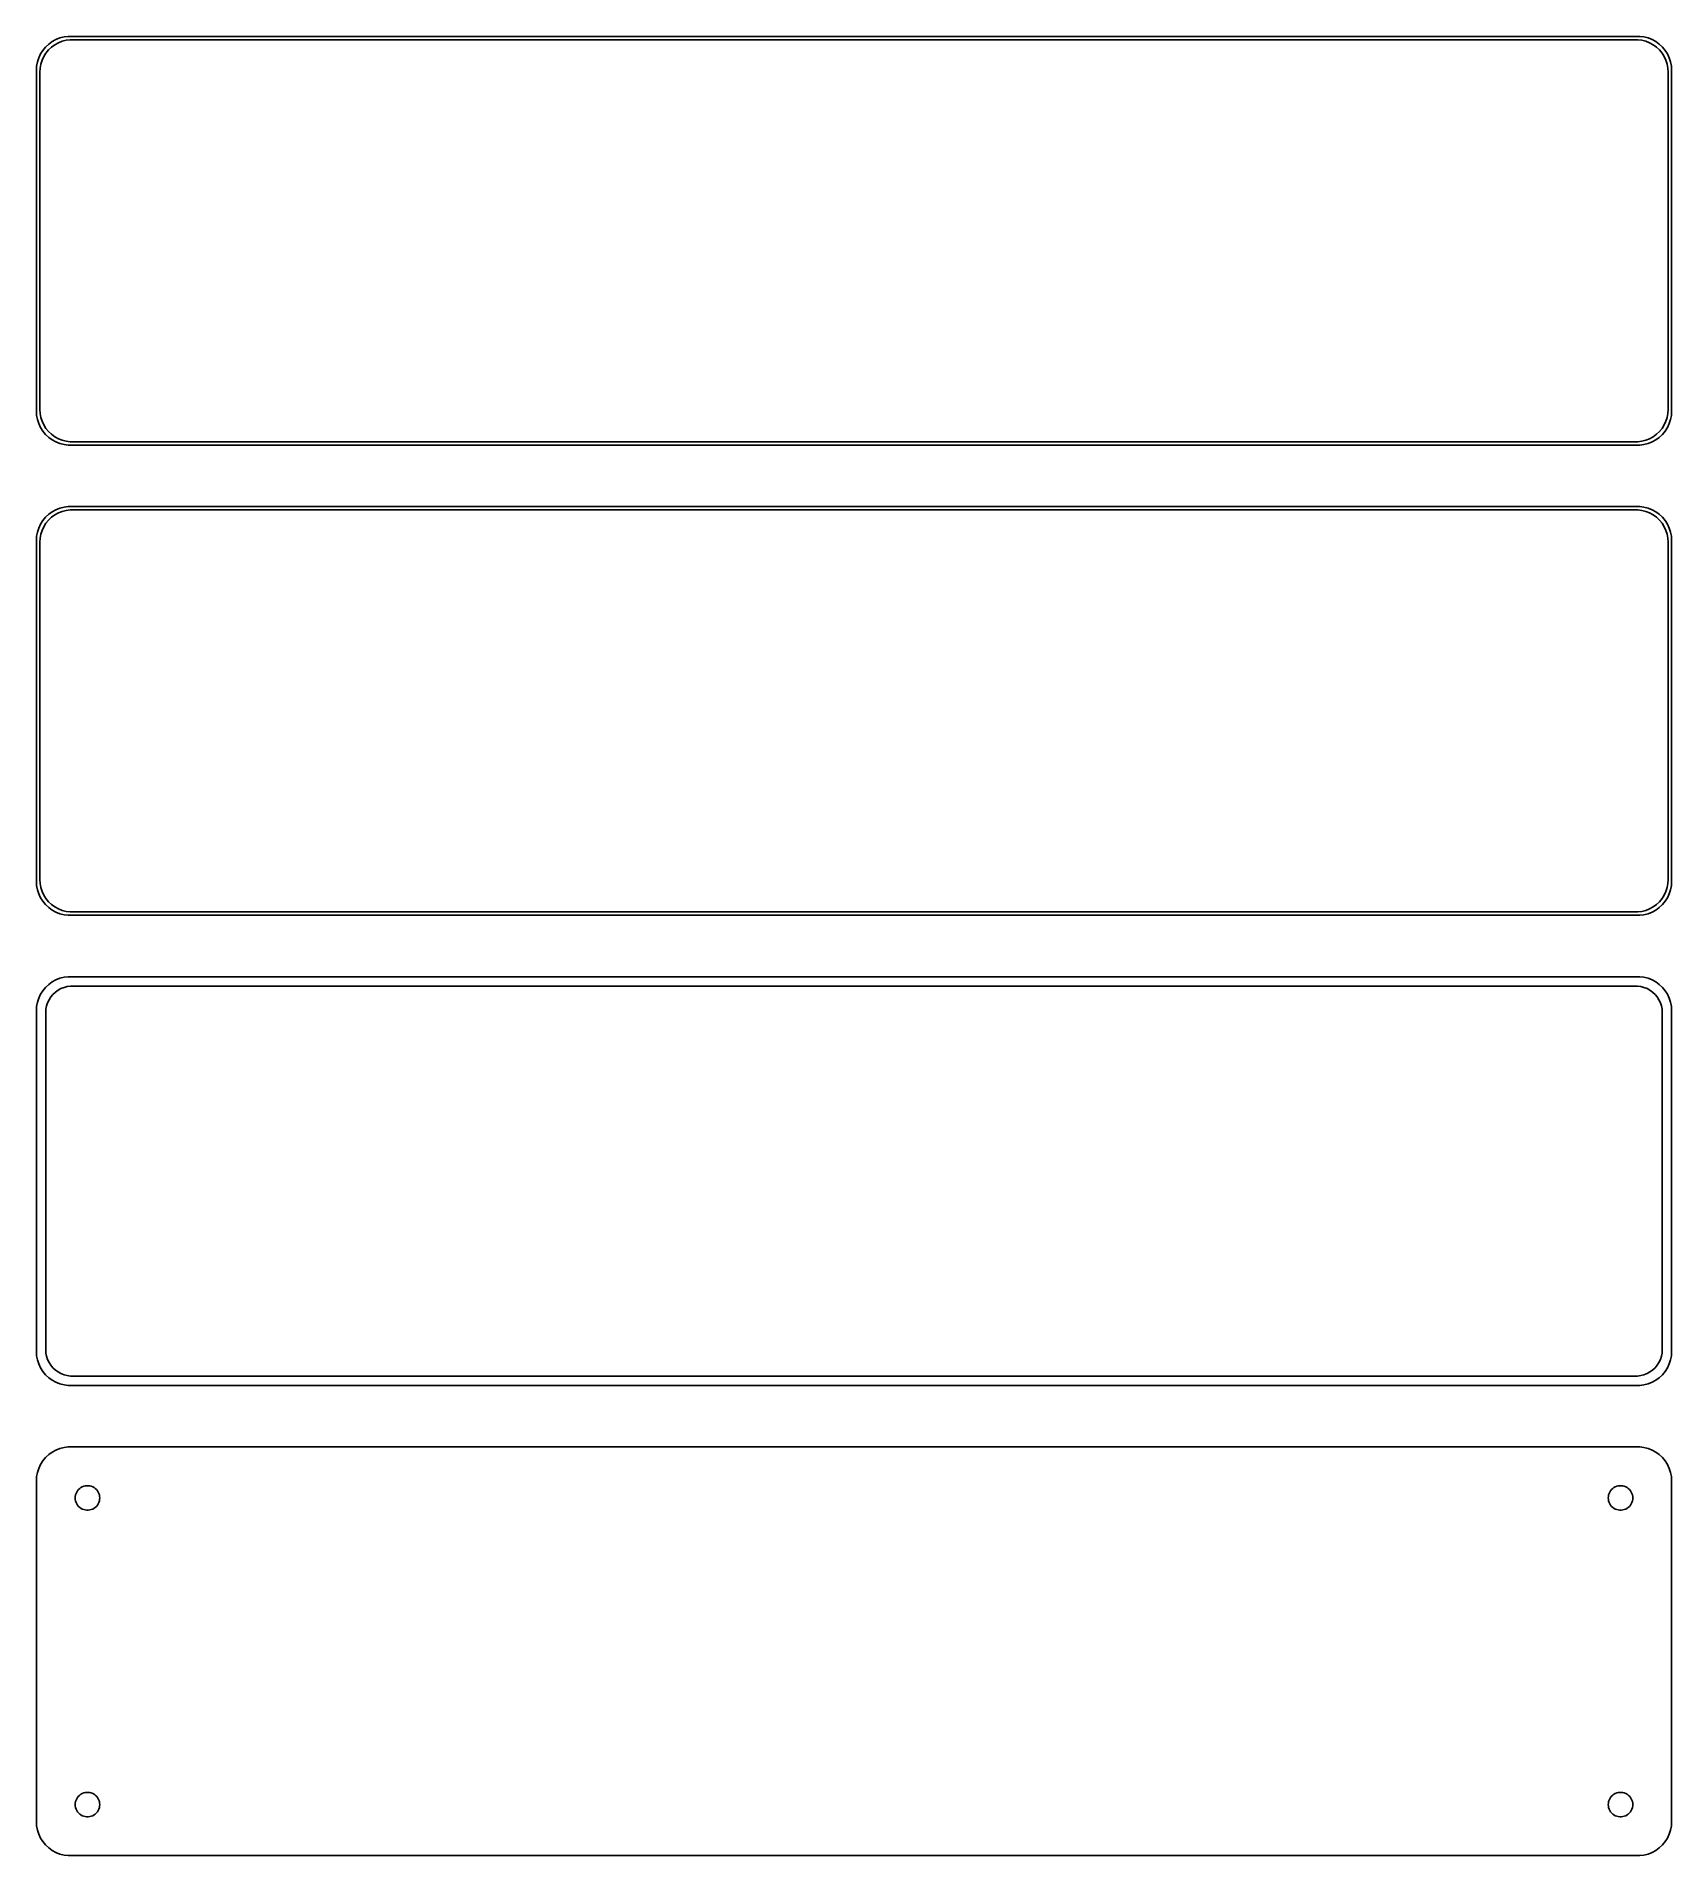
# Model space of a CAD drawing. Header units: metres. Extents: x -120 to 120, y 177 to 444.
import ezdxf

# ---------------------------------------------------------------- set-up
doc = ezdxf.new("R2010")
doc.units = ezdxf.units.M

msp = doc.modelspace()

# ---------------------------------------------------------------- linework, layer by layer
for p, q in [((-117.679, 443.222), (-118.187, 442.853)), ((-117.129, 443.524), (-117.679, 443.222)), ((-116.545, 443.755), (-117.129, 443.524)), ((-116.772, 443.048), (-116.218, 443.268)), ((-115.937, 443.911), (-116.545, 443.755)), ((-116.218, 443.268), (-115.64, 443.416)), ((-115.314, 443.99), (-115.937, 443.911)), ((-115.64, 443.416), (-115.048, 443.491)), ((115.314, 443.99), (-115.314, 443.99)), ((-115.048, 443.491), (115.048, 443.491)), ((115.048, 443.491), (115.64, 443.416)), ((115.937, 443.911), (115.314, 443.99)), ((115.64, 443.416), (116.218, 443.268)), ((116.545, 443.755), (115.937, 443.911)), ((116.218, 443.268), (116.772, 443.048)), ((117.129, 443.524), (116.545, 443.755)), ((117.679, 443.222), (117.129, 443.524)), ((118.187, 442.853), (117.679, 443.222)), ((-119.649, 440.841), (-119.843, 440.243)), ((-119.382, 441.409), (-119.649, 440.841)), ((-119.045, 441.939), (-119.382, 441.409)), ((-119.166, 440.499), (-118.912, 441.038)), ((-118.645, 442.423), (-119.045, 441.939)), ((-118.912, 441.038), (-118.593, 441.542)), ((-118.187, 442.853), (-118.645, 442.423)), ((-118.593, 441.542), (-118.213, 442.002)), ((-118.213, 442.002), (-117.778, 442.41)), ((-117.778, 442.41), (-117.295, 442.761)), ((-117.295, 442.761), (-116.772, 443.048)), ((116.772, 443.048), (117.295, 442.761)), ((117.295, 442.761), (117.778, 442.41)), ((117.778, 442.41), (118.213, 442.002)), ((118.645, 442.423), (118.187, 442.853)), ((118.213, 442.002), (118.593, 441.542)), ((118.593, 441.542), (118.912, 441.038)), ((119.045, 441.939), (118.645, 442.423)), ((118.912, 441.038), (119.166, 440.499)), ((119.382, 441.409), (119.045, 441.939)), ((119.649, 440.841), (119.382, 441.409)), ((119.843, 440.243), (119.649, 440.841)), ((-119.961, 439.627), (-120, 439)), ((-120, 439), (-120, 389)), ((-119.843, 440.243), (-119.961, 439.627)), ((-119.5, 438.75), (-119.463, 439.345)), ((-119.5, 389.25), (-119.5, 438.75)), ((-119.463, 439.345), (-119.351, 439.931)), ((-119.351, 439.931), (-119.166, 440.499)), ((119.166, 440.499), (119.351, 439.931)), ((119.351, 439.931), (119.463, 439.345)), ((119.463, 439.345), (119.5, 438.75)), ((119.5, 438.75), (119.5, 389.25)), ((119.961, 439.627), (119.843, 440.243)), ((120, 439), (119.961, 439.627)), ((120, 389), (120, 439)), ((-120, 389), (-119.961, 388.373)), ((-119.961, 388.373), (-119.843, 387.757)), ((-119.843, 387.757), (-119.649, 387.159)), ((-119.649, 387.159), (-119.382, 386.591)), ((-119.463, 388.655), (-119.5, 389.25)), ((-119.351, 388.069), (-119.463, 388.655)), ((-119.166, 387.501), (-119.351, 388.069)), ((-118.912, 386.962), (-119.166, 387.501)), ((119.166, 387.501), (118.912, 386.962)), ((119.351, 388.069), (119.166, 387.501)), ((119.463, 388.655), (119.351, 388.069)), ((119.382, 386.591), (119.649, 387.159)), ((119.5, 389.25), (119.463, 388.655)), ((119.649, 387.159), (119.843, 387.757)), ((119.843, 387.757), (119.961, 388.373)), ((119.961, 388.373), (120, 389)), ((-119.382, 386.591), (-119.045, 386.061)), ((-119.045, 386.061), (-118.645, 385.577)), ((-118.593, 386.458), (-118.912, 386.962)), ((-118.645, 385.577), (-118.187, 385.147)), ((-118.213, 385.998), (-118.593, 386.458)), ((-117.778, 385.59), (-118.213, 385.998)), ((-118.187, 385.147), (-117.679, 384.778)), ((-117.295, 385.239), (-117.778, 385.59)), ((-117.679, 384.778), (-117.129, 384.476)), ((-116.772, 384.952), (-117.295, 385.239)), ((-117.129, 384.476), (-116.545, 384.245)), ((-116.218, 384.732), (-116.772, 384.952)), ((-115.64, 384.584), (-116.218, 384.732)), ((-115.048, 384.509), (-115.64, 384.584)), ((115.048, 384.509), (-115.048, 384.509)), ((115.64, 384.584), (115.048, 384.509)), ((116.218, 384.732), (115.64, 384.584)), ((116.772, 384.952), (116.218, 384.732)), ((116.545, 384.245), (117.129, 384.476)), ((117.295, 385.239), (116.772, 384.952)), ((117.129, 384.476), (117.679, 384.778)), ((117.778, 385.59), (117.295, 385.239)), ((117.679, 384.778), (118.187, 385.147)), ((118.213, 385.998), (117.778, 385.59)), ((118.187, 385.147), (118.645, 385.577)), ((118.593, 386.458), (118.213, 385.998)), ((118.912, 386.962), (118.593, 386.458)), ((118.645, 385.577), (119.045, 386.061)), ((119.045, 386.061), (119.382, 386.591)), ((-116.545, 384.245), (-115.937, 384.089)), ((-115.937, 384.089), (-115.314, 384.01)), ((-115.314, 384.01), (115.314, 384.01)), ((115.314, 384.01), (115.937, 384.089)), ((115.937, 384.089), (116.545, 384.245)), ((-118.187, 373.853), (-118.645, 373.423)), ((-117.679, 374.222), (-118.187, 373.853)), ((-117.129, 374.524), (-117.679, 374.222)), ((-117.295, 373.761), (-116.772, 374.048)), ((-116.545, 374.755), (-117.129, 374.524)), ((-116.772, 374.048), (-116.218, 374.268)), ((-115.937, 374.911), (-116.545, 374.755)), ((-116.218, 374.268), (-115.64, 374.416)), ((-115.314, 374.99), (-115.937, 374.911)), ((-115.64, 374.416), (-115.048, 374.491)), ((115.314, 374.99), (-115.314, 374.99)), ((-115.048, 374.491), (115.048, 374.491)), ((115.048, 374.491), (115.64, 374.416)), ((115.937, 374.911), (115.314, 374.99)), ((115.64, 374.416), (116.218, 374.268)), ((116.545, 374.755), (115.937, 374.911)), ((116.218, 374.268), (116.772, 374.048)), ((117.129, 374.524), (116.545, 374.755)), ((116.772, 374.048), (117.295, 373.761)), ((117.679, 374.222), (117.129, 374.524)), ((118.187, 373.853), (117.679, 374.222)), ((118.645, 373.423), (118.187, 373.853)), ((-119.843, 371.243), (-119.961, 370.627)), ((-119.649, 371.841), (-119.843, 371.243)), ((-119.382, 372.409), (-119.649, 371.841)), ((-119.045, 372.939), (-119.382, 372.409)), ((-119.351, 370.931), (-119.166, 371.499)), ((-119.166, 371.499), (-118.912, 372.038)), ((-118.645, 373.423), (-119.045, 372.939)), ((-118.912, 372.038), (-118.593, 372.542)), ((-118.593, 372.542), (-118.213, 373.002)), ((-118.213, 373.002), (-117.778, 373.41)), ((-117.778, 373.41), (-117.295, 373.761)), ((117.295, 373.761), (117.778, 373.41)), ((117.778, 373.41), (118.213, 373.002)), ((118.213, 373.002), (118.593, 372.542)), ((118.593, 372.542), (118.912, 372.038)), ((119.045, 372.939), (118.645, 373.423)), ((118.912, 372.038), (119.166, 371.499)), ((119.382, 372.409), (119.045, 372.939)), ((119.166, 371.499), (119.351, 370.931)), ((119.649, 371.841), (119.382, 372.409)), ((119.843, 371.243), (119.649, 371.841)), ((119.961, 370.627), (119.843, 371.243)), ((-119.961, 370.627), (-120, 370)), ((-120, 370), (-120, 320)), ((-119.5, 369.75), (-119.463, 370.345)), ((-119.5, 320.25), (-119.5, 369.75)), ((-119.463, 370.345), (-119.351, 370.931)), ((119.351, 370.931), (119.463, 370.345)), ((119.463, 370.345), (119.5, 369.75)), ((119.5, 369.75), (119.5, 320.25)), ((120, 370), (119.961, 370.627)), ((120, 320), (120, 370)), ((-120, 320), (-119.961, 319.373)), ((-119.961, 319.373), (-119.843, 318.757)), ((-119.843, 318.757), (-119.649, 318.159)), ((-119.649, 318.159), (-119.382, 317.591)), ((-119.463, 319.655), (-119.5, 320.25)), ((-119.351, 319.069), (-119.463, 319.655)), ((-119.166, 318.501), (-119.351, 319.069)), ((-118.912, 317.962), (-119.166, 318.501)), ((-118.593, 317.458), (-118.912, 317.962)), ((118.912, 317.962), (118.593, 317.458)), ((119.166, 318.501), (118.912, 317.962)), ((119.351, 319.069), (119.166, 318.501)), ((119.463, 319.655), (119.351, 319.069)), ((119.382, 317.591), (119.649, 318.159)), ((119.5, 320.25), (119.463, 319.655)), ((119.649, 318.159), (119.843, 318.757)), ((119.843, 318.757), (119.961, 319.373)), ((119.961, 319.373), (120, 320)), ((-119.382, 317.591), (-119.045, 317.061)), ((-119.045, 317.061), (-118.645, 316.577)), ((-118.645, 316.577), (-118.187, 316.147)), ((-118.213, 316.998), (-118.593, 317.458)), ((-117.778, 316.59), (-118.213, 316.998)), ((-118.187, 316.147), (-117.679, 315.778)), ((-117.295, 316.239), (-117.778, 316.59)), ((-117.679, 315.778), (-117.129, 315.476)), ((-116.772, 315.952), (-117.295, 316.239)), ((-117.129, 315.476), (-116.545, 315.245)), ((-116.218, 315.732), (-116.772, 315.952)), ((-116.545, 315.245), (-115.937, 315.089)), ((-115.64, 315.584), (-116.218, 315.732)), ((-115.937, 315.089), (-115.314, 315.01)), ((-115.048, 315.509), (-115.64, 315.584)), ((115.048, 315.509), (-115.048, 315.509)), ((115.64, 315.584), (115.048, 315.509)), ((115.314, 315.01), (115.937, 315.089)), ((116.218, 315.732), (115.64, 315.584)), ((115.937, 315.089), (116.545, 315.245)), ((116.772, 315.952), (116.218, 315.732)), ((116.545, 315.245), (117.129, 315.476)), ((117.295, 316.239), (116.772, 315.952)), ((117.129, 315.476), (117.679, 315.778)), ((117.778, 316.59), (117.295, 316.239)), ((117.679, 315.778), (118.187, 316.147)), ((118.213, 316.998), (117.778, 316.59)), ((118.187, 316.147), (118.645, 316.577)), ((118.593, 317.458), (118.213, 316.998)), ((118.645, 316.577), (119.045, 317.061)), ((119.045, 317.061), (119.382, 317.591)), ((-115.314, 315.01), (115.314, 315.01)), ((-118.645, 304.423), (-119.045, 303.939)), ((-118.187, 304.853), (-118.645, 304.423)), ((-117.679, 305.222), (-118.187, 304.853)), ((-117.129, 305.524), (-117.679, 305.222)), ((-116.545, 305.755), (-117.129, 305.524)), ((-115.937, 305.911), (-116.545, 305.755)), ((-116.398, 304.251), (-115.946, 304.43)), ((-115.946, 304.43), (-115.475, 304.551)), ((-115.314, 305.99), (-115.937, 305.911)), ((-115.475, 304.551), (-114.993, 304.612)), ((115.314, 305.99), (-115.314, 305.99)), ((-114.993, 304.612), (114.993, 304.612)), ((114.993, 304.612), (115.475, 304.551)), ((115.937, 305.911), (115.314, 305.99)), ((115.475, 304.551), (115.946, 304.43)), ((116.545, 305.755), (115.937, 305.911)), ((115.946, 304.43), (116.398, 304.251)), ((117.129, 305.524), (116.545, 305.755)), ((117.679, 305.222), (117.129, 305.524)), ((118.187, 304.853), (117.679, 305.222)), ((118.645, 304.423), (118.187, 304.853)), ((119.045, 303.939), (118.645, 304.423)), ((-119.843, 302.243), (-119.961, 301.627)), ((-119.649, 302.841), (-119.843, 302.243)), ((-119.382, 303.409), (-119.649, 302.841)), ((-119.045, 303.939), (-119.382, 303.409)), ((-118.589, 301.235), (-118.498, 301.712)), ((-118.498, 301.712), (-118.348, 302.174)), ((-118.348, 302.174), (-118.141, 302.614)), ((-118.141, 302.614), (-117.88, 303.024)), ((-117.88, 303.024), (-117.571, 303.399)), ((-117.571, 303.399), (-117.216, 303.731)), ((-117.216, 303.731), (-116.823, 304.017)), ((-116.823, 304.017), (-116.398, 304.251)), ((116.398, 304.251), (116.823, 304.017)), ((116.823, 304.017), (117.216, 303.731)), ((117.216, 303.731), (117.571, 303.399)), ((117.571, 303.399), (117.88, 303.024)), ((117.88, 303.024), (118.141, 302.614)), ((118.141, 302.614), (118.348, 302.174)), ((118.348, 302.174), (118.498, 301.712)), ((118.498, 301.712), (118.589, 301.235)), ((119.382, 303.409), (119.045, 303.939)), ((119.649, 302.841), (119.382, 303.409)), ((119.843, 302.243), (119.649, 302.841)), ((119.961, 301.627), (119.843, 302.243)), ((-119.961, 301.627), (-120, 301)), ((-120, 301), (-120, 251)), ((-118.619, 300.75), (-118.589, 301.235)), ((-118.619, 251.25), (-118.619, 300.75)), ((118.589, 301.235), (118.619, 300.75)), ((118.619, 300.75), (118.619, 251.25)), ((120, 301), (119.961, 301.627)), ((120, 251), (120, 301)), ((-120, 251), (-119.961, 250.373)), ((-118.589, 250.765), (-118.619, 251.25)), ((118.619, 251.25), (118.589, 250.765)), ((119.961, 250.373), (120, 251)), ((-119.961, 250.373), (-119.843, 249.757)), ((-119.843, 249.757), (-119.649, 249.159)), ((-119.649, 249.159), (-119.382, 248.591)), ((-119.382, 248.591), (-119.045, 248.061)), ((-118.498, 250.288), (-118.589, 250.765)), ((-118.348, 249.826), (-118.498, 250.288)), ((-118.141, 249.386), (-118.348, 249.826)), ((-117.88, 248.976), (-118.141, 249.386)), ((-117.571, 248.601), (-117.88, 248.976)), ((-117.216, 248.269), (-117.571, 248.601)), ((117.571, 248.601), (117.216, 248.269)), ((117.88, 248.976), (117.571, 248.601)), ((118.141, 249.386), (117.88, 248.976)), ((118.348, 249.826), (118.141, 249.386)), ((118.498, 250.288), (118.348, 249.826)), ((118.589, 250.765), (118.498, 250.288)), ((119.045, 248.061), (119.382, 248.591)), ((119.382, 248.591), (119.649, 249.159)), ((119.649, 249.159), (119.843, 249.757)), ((119.843, 249.757), (119.961, 250.373)), ((-119.045, 248.061), (-118.645, 247.577)), ((-118.645, 247.577), (-118.187, 247.147)), ((-118.187, 247.147), (-117.679, 246.778)), ((-117.679, 246.778), (-117.129, 246.476)), ((-116.823, 247.983), (-117.216, 248.269)), ((-117.129, 246.476), (-116.545, 246.245)), ((-116.398, 247.749), (-116.823, 247.983)), ((-116.545, 246.245), (-115.937, 246.089)), ((-115.946, 247.57), (-116.398, 247.749)), ((-115.475, 247.449), (-115.946, 247.57)), ((-115.937, 246.089), (-115.314, 246.01)), ((-114.993, 247.388), (-115.475, 247.449)), ((-115.314, 246.01), (115.314, 246.01)), ((114.993, 247.388), (-114.993, 247.388)), ((115.475, 247.449), (114.993, 247.388)), ((115.314, 246.01), (115.937, 246.089)), ((115.946, 247.57), (115.475, 247.449)), ((115.937, 246.089), (116.545, 246.245)), ((116.398, 247.749), (115.946, 247.57)), ((116.823, 247.983), (116.398, 247.749)), ((116.545, 246.245), (117.129, 246.476)), ((117.216, 248.269), (116.823, 247.983)), ((117.129, 246.476), (117.679, 246.778)), ((117.679, 246.778), (118.187, 247.147)), ((118.187, 247.147), (118.645, 247.577)), ((118.645, 247.577), (119.045, 248.061)), ((-118.645, 235.423), (-119.045, 234.939)), ((-118.187, 235.853), (-118.645, 235.423)), ((-117.679, 236.222), (-118.187, 235.853)), ((-117.129, 236.524), (-117.679, 236.222)), ((-116.545, 236.755), (-117.129, 236.524)), ((-115.937, 236.911), (-116.545, 236.755)), ((-115.314, 236.99), (-115.937, 236.911)), ((115.314, 236.99), (-115.314, 236.99)), ((115.937, 236.911), (115.314, 236.99)), ((116.545, 236.755), (115.937, 236.911)), ((117.129, 236.524), (116.545, 236.755)), ((117.679, 236.222), (117.129, 236.524)), ((118.187, 235.853), (117.679, 236.222)), ((118.645, 235.423), (118.187, 235.853)), ((119.045, 234.939), (118.645, 235.423)), ((-119.961, 232.627), (-120, 232)), ((-119.843, 233.243), (-119.961, 232.627)), ((-119.649, 233.841), (-119.843, 233.243)), ((-119.382, 234.409), (-119.649, 233.841)), ((-119.045, 234.939), (-119.382, 234.409)), ((119.382, 234.409), (119.045, 234.939)), ((119.649, 233.841), (119.382, 234.409)), ((119.843, 233.243), (119.649, 233.841)), ((119.961, 232.627), (119.843, 233.243)), ((120, 232), (119.961, 232.627)), ((-120, 232), (-120, 182)), ((-114.3, 229.5), (-114.286, 229.726)), ((-114.286, 229.726), (-114.243, 229.948)), ((-114.243, 229.948), (-114.174, 230.163)), ((-114.174, 230.163), (-114.077, 230.367)), ((-114.077, 230.367), (-113.956, 230.558)), ((-113.956, 230.558), (-113.812, 230.732)), ((-113.812, 230.732), (-113.647, 230.887)), ((-113.647, 230.887), (-113.464, 231.02)), ((-113.464, 231.02), (-113.266, 231.129)), ((-113.266, 231.129), (-113.056, 231.212)), ((-113.056, 231.212), (-112.837, 231.268)), ((-112.837, 231.268), (-112.613, 231.296)), ((-112.613, 231.296), (-112.387, 231.296)), ((-112.387, 231.296), (-112.163, 231.268)), ((-112.163, 231.268), (-111.944, 231.212)), ((-111.944, 231.212), (-111.734, 231.129)), ((-111.734, 231.129), (-111.536, 231.02)), ((-111.536, 231.02), (-111.353, 230.887)), ((-111.353, 230.887), (-111.188, 230.732)), ((-111.188, 230.732), (-111.044, 230.558)), ((-111.044, 230.558), (-110.923, 230.367)), ((-110.923, 230.367), (-110.826, 230.163)), ((-110.826, 230.163), (-110.757, 229.948)), ((-110.757, 229.948), (-110.714, 229.726)), ((-110.714, 229.726), (-110.7, 229.5)), ((110.7, 229.5), (110.714, 229.726)), ((110.714, 229.726), (110.757, 229.948)), ((110.757, 229.948), (110.826, 230.163)), ((110.826, 230.163), (110.923, 230.367)), ((110.923, 230.367), (111.044, 230.558)), ((111.044, 230.558), (111.188, 230.732)), ((111.188, 230.732), (111.353, 230.887)), ((111.353, 230.887), (111.536, 231.02)), ((111.536, 231.02), (111.734, 231.129)), ((111.734, 231.129), (111.944, 231.212)), ((111.944, 231.212), (112.163, 231.268)), ((112.163, 231.268), (112.387, 231.296)), ((112.387, 231.296), (112.613, 231.296)), ((112.613, 231.296), (112.837, 231.268)), ((112.837, 231.268), (113.056, 231.212)), ((113.056, 231.212), (113.266, 231.129)), ((113.266, 231.129), (113.464, 231.02)), ((113.464, 231.02), (113.647, 230.887)), ((113.647, 230.887), (113.812, 230.732)), ((113.812, 230.732), (113.956, 230.558)), ((113.956, 230.558), (114.077, 230.367)), ((114.077, 230.367), (114.174, 230.163)), ((114.174, 230.163), (114.243, 229.948)), ((114.243, 229.948), (114.286, 229.726)), ((114.286, 229.726), (114.3, 229.5)), ((120, 182), (120, 232)), ((-114.286, 229.274), (-114.3, 229.5)), ((-114.243, 229.052), (-114.286, 229.274)), ((-114.174, 228.837), (-114.243, 229.052)), ((-114.077, 228.633), (-114.174, 228.837)), ((-113.956, 228.442), (-114.077, 228.633)), ((-113.812, 228.268), (-113.956, 228.442)), ((-113.647, 228.113), (-113.812, 228.268)), ((-113.464, 227.98), (-113.647, 228.113)), ((-113.266, 227.871), (-113.464, 227.98)), ((-113.056, 227.788), (-113.266, 227.871)), ((-112.837, 227.732), (-113.056, 227.788)), ((-112.613, 227.704), (-112.837, 227.732)), ((-112.387, 227.704), (-112.613, 227.704)), ((-112.163, 227.732), (-112.387, 227.704)), ((-111.944, 227.788), (-112.163, 227.732)), ((-111.734, 227.871), (-111.944, 227.788)), ((-111.536, 227.98), (-111.734, 227.871)), ((-111.353, 228.113), (-111.536, 227.98)), ((-111.188, 228.268), (-111.353, 228.113)), ((-111.044, 228.442), (-111.188, 228.268)), ((-110.923, 228.633), (-111.044, 228.442)), ((-110.826, 228.837), (-110.923, 228.633)), ((-110.757, 229.052), (-110.826, 228.837)), ((-110.714, 229.274), (-110.757, 229.052)), ((-110.7, 229.5), (-110.714, 229.274)), ((110.714, 229.274), (110.7, 229.5)), ((110.757, 229.052), (110.714, 229.274)), ((110.826, 228.837), (110.757, 229.052)), ((110.923, 228.633), (110.826, 228.837)), ((111.044, 228.442), (110.923, 228.633)), ((111.188, 228.268), (111.044, 228.442)), ((111.353, 228.113), (111.188, 228.268)), ((111.536, 227.98), (111.353, 228.113)), ((111.734, 227.871), (111.536, 227.98)), ((111.944, 227.788), (111.734, 227.871)), ((112.163, 227.732), (111.944, 227.788)), ((112.387, 227.704), (112.163, 227.732)), ((112.613, 227.704), (112.387, 227.704)), ((112.837, 227.732), (112.613, 227.704)), ((113.056, 227.788), (112.837, 227.732)), ((113.266, 227.871), (113.056, 227.788)), ((113.464, 227.98), (113.266, 227.871)), ((113.647, 228.113), (113.464, 227.98)), ((113.812, 228.268), (113.647, 228.113)), ((113.956, 228.442), (113.812, 228.268)), ((114.077, 228.633), (113.956, 228.442)), ((114.174, 228.837), (114.077, 228.633)), ((114.243, 229.052), (114.174, 228.837)), ((114.286, 229.274), (114.243, 229.052)), ((114.3, 229.5), (114.286, 229.274)), ((-114.3, 184.5), (-114.286, 184.726)), ((-114.286, 184.274), (-114.3, 184.5)), ((-114.286, 184.726), (-114.243, 184.948)), ((-114.243, 184.052), (-114.286, 184.274)), ((-114.243, 184.948), (-114.174, 185.163)), ((-114.174, 185.163), (-114.077, 185.367)), ((-114.077, 185.367), (-113.956, 185.558)), ((-113.956, 185.558), (-113.812, 185.732)), ((-113.812, 185.732), (-113.647, 185.887)), ((-113.647, 185.887), (-113.464, 186.02)), ((-113.464, 186.02), (-113.266, 186.129)), ((-113.266, 186.129), (-113.056, 186.212)), ((-113.056, 186.212), (-112.837, 186.268)), ((-112.837, 186.268), (-112.613, 186.296)), ((-112.613, 186.296), (-112.387, 186.296)), ((-112.387, 186.296), (-112.163, 186.268)), ((-112.163, 186.268), (-111.944, 186.212)), ((-111.944, 186.212), (-111.734, 186.129)), ((-111.734, 186.129), (-111.536, 186.02)), ((-111.536, 186.02), (-111.353, 185.887)), ((-111.353, 185.887), (-111.188, 185.732)), ((-111.188, 185.732), (-111.044, 185.558)), ((-111.044, 185.558), (-110.923, 185.367)), ((-110.923, 185.367), (-110.826, 185.163)), ((-110.826, 185.163), (-110.757, 184.948)), ((-110.757, 184.948), (-110.714, 184.726)), ((-110.714, 184.274), (-110.757, 184.052)), ((-110.714, 184.726), (-110.7, 184.5)), ((-110.7, 184.5), (-110.714, 184.274)), ((110.7, 184.5), (110.714, 184.726)), ((110.714, 184.274), (110.7, 184.5)), ((110.714, 184.726), (110.757, 184.948)), ((110.757, 184.052), (110.714, 184.274)), ((110.757, 184.948), (110.826, 185.163)), ((110.826, 185.163), (110.923, 185.367)), ((110.923, 185.367), (111.044, 185.558)), ((111.044, 185.558), (111.188, 185.732)), ((111.188, 185.732), (111.353, 185.887)), ((111.353, 185.887), (111.536, 186.02)), ((111.536, 186.02), (111.734, 186.129)), ((111.734, 186.129), (111.944, 186.212)), ((111.944, 186.212), (112.163, 186.268)), ((112.163, 186.268), (112.387, 186.296)), ((112.387, 186.296), (112.613, 186.296)), ((112.613, 186.296), (112.837, 186.268)), ((112.837, 186.268), (113.056, 186.212)), ((113.056, 186.212), (113.266, 186.129)), ((113.266, 186.129), (113.464, 186.02)), ((113.464, 186.02), (113.647, 185.887)), ((113.647, 185.887), (113.812, 185.732)), ((113.812, 185.732), (113.956, 185.558)), ((113.956, 185.558), (114.077, 185.367)), ((114.077, 185.367), (114.174, 185.163)), ((114.174, 185.163), (114.243, 184.948)), ((114.243, 184.948), (114.286, 184.726)), ((114.286, 184.274), (114.243, 184.052)), ((114.286, 184.726), (114.3, 184.5)), ((114.3, 184.5), (114.286, 184.274)), ((-120, 182), (-119.961, 181.373)), ((-114.174, 183.837), (-114.243, 184.052)), ((-114.077, 183.633), (-114.174, 183.837)), ((-113.956, 183.442), (-114.077, 183.633)), ((-113.812, 183.268), (-113.956, 183.442)), ((-113.647, 183.113), (-113.812, 183.268)), ((-113.464, 182.98), (-113.647, 183.113)), ((-113.266, 182.871), (-113.464, 182.98)), ((-113.056, 182.788), (-113.266, 182.871)), ((-112.837, 182.732), (-113.056, 182.788)), ((-112.613, 182.704), (-112.837, 182.732)), ((-112.387, 182.704), (-112.613, 182.704)), ((-112.163, 182.732), (-112.387, 182.704)), ((-111.944, 182.788), (-112.163, 182.732)), ((-111.734, 182.871), (-111.944, 182.788)), ((-111.536, 182.98), (-111.734, 182.871)), ((-111.353, 183.113), (-111.536, 182.98)), ((-111.188, 183.268), (-111.353, 183.113)), ((-111.044, 183.442), (-111.188, 183.268)), ((-110.923, 183.633), (-111.044, 183.442)), ((-110.826, 183.837), (-110.923, 183.633)), ((-110.757, 184.052), (-110.826, 183.837)), ((110.826, 183.837), (110.757, 184.052)), ((110.923, 183.633), (110.826, 183.837)), ((111.044, 183.442), (110.923, 183.633)), ((111.188, 183.268), (111.044, 183.442)), ((111.353, 183.113), (111.188, 183.268)), ((111.536, 182.98), (111.353, 183.113)), ((111.734, 182.871), (111.536, 182.98)), ((111.944, 182.788), (111.734, 182.871)), ((112.163, 182.732), (111.944, 182.788)), ((112.387, 182.704), (112.163, 182.732)), ((112.613, 182.704), (112.387, 182.704)), ((112.837, 182.732), (112.613, 182.704)), ((113.056, 182.788), (112.837, 182.732)), ((113.266, 182.871), (113.056, 182.788)), ((113.464, 182.98), (113.266, 182.871)), ((113.647, 183.113), (113.464, 182.98)), ((113.812, 183.268), (113.647, 183.113)), ((113.956, 183.442), (113.812, 183.268)), ((114.077, 183.633), (113.956, 183.442)), ((114.174, 183.837), (114.077, 183.633)), ((114.243, 184.052), (114.174, 183.837)), ((119.961, 181.373), (120, 182)), ((-119.961, 181.373), (-119.843, 180.757)), ((-119.843, 180.757), (-119.649, 180.159)), ((-119.649, 180.159), (-119.382, 179.591)), ((-119.382, 179.591), (-119.045, 179.061)), ((-119.045, 179.061), (-118.645, 178.577)), ((118.645, 178.577), (119.045, 179.061)), ((119.045, 179.061), (119.382, 179.591)), ((119.382, 179.591), (119.649, 180.159)), ((119.649, 180.159), (119.843, 180.757)), ((119.843, 180.757), (119.961, 181.373)), ((-118.645, 178.577), (-118.187, 178.147)), ((-118.187, 178.147), (-117.679, 177.778)), ((-117.679, 177.778), (-117.129, 177.476)), ((-117.129, 177.476), (-116.545, 177.245)), ((-116.545, 177.245), (-115.937, 177.089)), ((-115.937, 177.089), (-115.314, 177.01)), ((-115.314, 177.01), (115.314, 177.01)), ((115.314, 177.01), (115.937, 177.089)), ((115.937, 177.089), (116.545, 177.245)), ((116.545, 177.245), (117.129, 177.476)), ((117.129, 177.476), (117.679, 177.778)), ((117.679, 177.778), (118.187, 178.147)), ((118.187, 178.147), (118.645, 178.577))]:
    msp.add_line(p, q)

doc.saveas('drawing.dxf')
